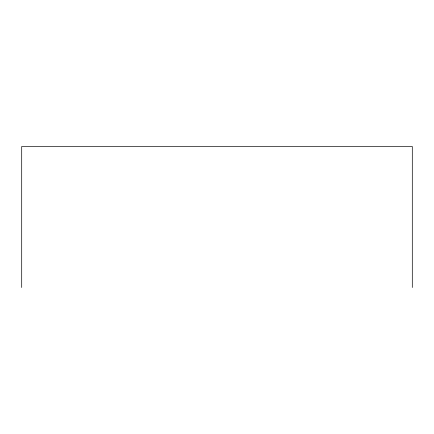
<?xml version="1.0" encoding="UTF-8"?>
<svg xmlns="http://www.w3.org/2000/svg" width="434" height="434" viewBox="0 0 434 434"><rect width="100%" height="100%" fill="white"/><g stroke="black" fill="none" stroke-linecap="round" stroke-linejoin="round"><path stroke-width="0.65" d="M412.3 287.503L412.3 146.497L21.7 146.497L21.7 287.503"/></g></svg>
